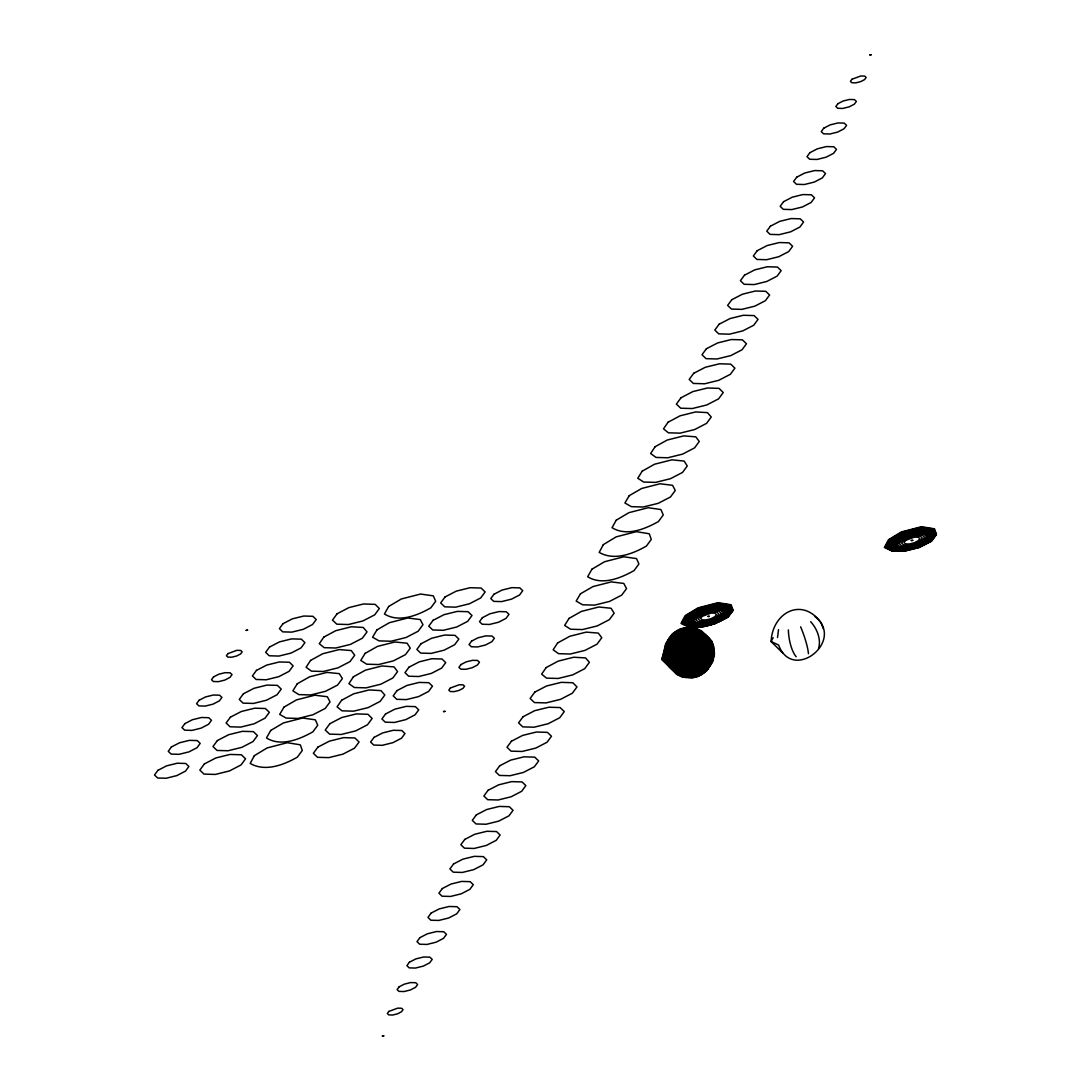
<?xml version="1.0" encoding="UTF-8"?>
<svg xmlns="http://www.w3.org/2000/svg" width="1091" height="1091" viewBox="0 0 1091 1091"><rect width="100%" height="100%" fill="white"/><g stroke="black" fill="none" stroke-linecap="round" stroke-linejoin="round"><path stroke-width="1.5" d="M777.528 637.458L778.524 629.602M773.178 637.676L771.105 641.549L782.711 653.004M669.601 667.297L674.033 661.296L685.271 655.486L699.004 652.091L710.009 652.404L714.073 656.318L709.655 662.319L698.417 668.128L684.671 671.524L673.665 671.21M670.556 668.278L674.865 662.442L685.789 656.796L699.14 653.495L709.832 653.809L713.787 657.6L709.477 663.451L698.567 669.097L685.203 672.397L674.511 672.083M671.51 669.274L675.697 663.601L686.294 658.105L699.276 654.9L709.655 655.214L713.5 658.896L709.314 664.569L698.717 670.051L685.734 673.256L675.343 672.956M672.465 670.256L676.529 664.746L686.812 659.428M673.529 671.21L677.443 665.905L687.357 660.778M704.868 634.185L700.954 639.49L691.039 644.631L678.902 647.618L669.178 647.345L665.592 643.895L670.147 637.471L679.448 632.657L690.835 629.848L699.945 630.121L703.313 633.353L699.645 638.33L690.344 643.144L678.957 645.954L669.847 645.681L666.478 642.449M705.932 635.139L701.868 640.649L691.585 645.967L678.997 649.077L668.919 648.79L665.196 645.204L669.247 639.708L679.529 634.389L692.13 631.266L702.209 631.566M706.886 636.135L702.699 641.808L692.103 647.29L679.12 650.495L668.728 650.195L664.896 646.499L669.083 640.826L679.679 635.344L692.662 632.139L703.04 632.439M708.782 638.099L704.363 644.113L693.126 649.922L679.379 653.318L668.374 652.991L664.31 649.09L668.742 643.076L679.979 637.267L693.712 633.871L704.718 634.185L709.736 639.081L705.181 645.258L693.644 651.232L679.516 654.723L668.197 654.395L664.024 650.372L668.578 644.208L680.116 638.221L694.244 634.744L705.563 635.071M727.602 617.056L732.538 610.592L729.443 605.669L717.155 604.428L699.767 608.833L687.425 615.801L683.034 622.866L688.98 626.643M727.915 617.07L732.729 610.537L730.002 605.369L717.483 603.841L699.181 608.519L686.675 615.747L682.366 623.043L688.816 626.725L700.845 626.984M728.065 617.07L733.111 610.442L731.12 604.769L718.137 602.668L697.995 607.878L685.162 615.651L681.002 623.411C695.976 632.057 714.36 624.72 728.229 617.07M930.678 541.081L935.533 534.713L931.7 530.308L919.877 529.626L904.33 533.513L892.329 539.95L887.774 546.536L892.67 550.519L888.456 546.346L893.093 539.99L904.916 533.84L919.536 530.212L931.141 530.608L935.342 534.767M931.291 541.109L936.31 534.522L933.937 529.108L921.186 527.294L901.971 532.231L889.288 539.745L885.06 547.259L892.043 550.846M702.168 610.36L691.258 616.006L686.948 621.843L690.903 625.648L701.595 625.961L714.96 622.661L725.87 617.001L730.179 611.165L726.224 607.373L715.532 607.06M671.442 635.248L679.516 631.075L689.389 628.648L697.285 628.866L700.204 631.675L697.026 635.998L688.953 640.172L679.093 642.613L671.183 642.381L668.265 639.571L672.097 634.144L679.543 630.284L688.666 628.034L695.963 628.252L698.649 630.843L695.717 634.826L688.271 638.685L679.148 640.935L671.851 640.717L669.151 638.126M669.506 638.59L679.42 633.448L691.558 630.462L701.281 630.734L707.841 637.117L703.531 642.954L692.608 648.6L679.257 651.9L668.551 651.6L664.61 647.795L668.906 641.958L679.829 636.298L693.194 633.012L703.886 633.312M714.769 622.484L725.379 616.988L729.552 611.315L725.72 607.632L715.328 607.332L702.359 610.537L691.749 616.02L687.575 621.693L691.408 625.388L701.799 625.688M732.347 610.633L728.883 605.969L716.814 605.014L700.354 609.16L688.189 615.856L683.716 622.675L689.13 626.561C704.418 627.448 723.169 624.325 732.143 610.687L728.324 606.269L716.487 605.587L700.94 609.474L688.953 615.91L684.398 622.497L689.294 626.479L685.066 622.32L689.703 615.951L701.54 609.801L716.16 606.173L727.765 606.569L731.952 610.728M715.546 623.22L727.765 617.056M695.676 657.3L707.882 650.986L712.696 644.454L709.968 639.285L697.449 637.758L679.148 642.435L666.642 649.663L662.332 656.959L668.783 660.641L680.743 660.982L699.399 656.318L709.477 656.605L713.2 660.191L709.15 665.687L698.854 671.02L686.266 674.129L676.188 673.829M696.072 658.487L708.373 652.132L713.228 645.545L710.855 640.131L698.104 638.317L678.888 643.254L666.219 650.754L661.978 658.282C676.611 668.728 693.399 655.432 709.218 658.05L712.805 661.514L708.891 666.819L698.976 671.947L686.839 674.947L677.116 674.661L668.66 666.315L673.202 660.137L684.753 654.164L698.881 650.672L710.2 651L714.373 655.023L709.818 661.201L698.267 667.174L684.139 670.665L672.833 670.338M918.704 547.055L930.255 541.081L934.81 534.904L930.623 530.881L919.318 530.553L905.189 534.045L893.638 540.018L889.083 546.196L893.27 550.205L904.575 550.532M931.455 541.109L919.031 547.368L904.221 551.023L892.193 550.764L885.742 547.082L890.051 539.786L902.557 532.558L920.859 527.88L933.378 529.408L936.105 534.576M707.595 669.028L698.908 673.529L688.285 676.147L679.775 675.902L676.638 672.888L680.061 668.237L688.748 663.751L699.372 661.119L707.882 661.364L711.018 664.392L706.954 670.147L698.881 674.32L689.007 676.761L681.111 676.529L678.193 673.72L681.37 669.41L689.43 665.237L699.304 662.796L707.213 663.028L710.132 665.824M904.03 551.282L919.208 547.532L931.605 541.109L936.501 534.481L934.496 528.808L921.513 526.708L901.371 531.917L888.538 539.69L884.392 547.45L891.879 550.928L904.098 551.2M686.553 627.72L680.211 629.289L675.029 631.975L672.983 634.744L674.852 636.544L679.938 636.694L686.28 635.126L691.462 632.453L693.508 629.671L691.626 627.87M687.657 627.816L679.829 629.752L673.433 633.053L670.91 636.476L673.229 638.699L679.488 638.876L687.316 636.953L693.712 633.639L696.235 630.216L693.917 627.993L685.448 627.639L680.593 628.839L676.611 630.884L675.043 633.012L676.488 634.403L685.243 633.312L689.212 631.253L690.78 629.125L689.335 627.748M700.654 627.243L715.819 623.493M690.739 677.593L698.567 675.656L704.963 672.342L707.473 668.919L705.168 666.696L698.895 666.519L691.08 668.456L684.684 671.756L682.161 675.179L684.48 677.402L692.949 677.77L697.804 676.57L701.786 674.511L703.34 672.383L701.908 671.006L693.153 672.097L689.185 674.143L687.616 676.27L689.048 677.661M691.844 677.675L698.185 676.106L703.368 673.433L705.413 670.651L703.531 668.851L698.458 668.701L692.117 670.269L686.935 672.956L684.889 675.724L686.757 677.525M688.653 626.807L681.684 623.22L685.912 615.706L698.581 608.192L717.81 603.255L730.561 605.069L732.92 610.496M892.356 550.682L886.424 546.905L890.815 539.84L903.143 532.872L920.531 528.467L932.819 529.708L935.914 534.617L930.991 541.095L918.867 547.205L904.412 550.778L892.52 550.6L887.092 546.714L891.565 539.895L903.73 533.199L920.204 529.04L932.26 530.008L935.723 534.672M814.622 616.292C846.057 640.335 792.748 683.116 778.606 645.026L771.105 641.549C772.36 612.446 802.294 596.368 821.223 622.92L823.214 628.58M796.171 656.782A25.434 9.928 82.9 0 1 788.357 629.889M800.63 626.848A25.434 4.705 69.8 0 1 808.445 653.754M810.668 621.665A25.434 17.538 53 0 1 818.482 648.559M254.326 755.695L250.18 763.441C265.14 772.073 283.633 765.036 297.407 757.113L302.289 750.472L300.298 744.812L287.315 742.712L267.172 747.908L254.326 755.695M603.323 544.641L599.177 552.401C614.138 561.033 632.616 553.983 646.39 546.073L651.286 539.431L649.281 533.772L636.312 531.658L616.17 536.867L603.323 544.641M665.783 651.845L661.637 659.605C676.597 668.237 695.09 661.187 708.864 653.264L713.746 646.636L711.755 640.962L698.772 638.862L678.629 644.072L665.783 651.845M270.718 730.452L266.49 737.98C280.973 746.953 299.384 739.453 312.885 731.829L317.74 725.242L315.367 719.828L302.616 718.014L283.401 722.951L270.718 730.452M388.669 606.473L384.441 614.001C398.924 622.975 417.335 615.474 430.822 607.851L435.677 601.264L433.318 595.85L420.567 594.036L401.338 598.973L388.669 606.473M616.265 520.162L612.037 527.689C626.52 536.649 644.931 529.162 658.432 521.539L663.273 514.952L660.914 509.538L648.163 507.724L628.934 512.661L616.265 520.162M591.895 569.229L587.667 576.744C602.15 585.717 620.561 578.216 634.048 570.593L638.903 564.02L636.544 558.592L623.793 556.778L604.564 561.729L591.895 569.229M666.874 653.032L662.646 660.56C677.129 669.519 695.54 662.032 709.027 654.409L713.882 647.822L711.523 642.408L698.772 640.581L679.543 645.531L666.874 653.032M284.001 707.118L279.691 714.4L286.142 718.083L298.102 718.437L313.035 714.741L325.241 708.427L330.055 701.895L327.327 696.74L314.808 695.199L296.507 699.877L284.001 707.118M376.913 629.916L372.604 637.212L379.054 640.894L391.014 641.235L405.947 637.553L418.153 631.239L422.967 624.707L420.24 619.538L407.72 618.011L389.419 622.688L376.913 629.916M629.221 495.682L624.898 502.978L631.362 506.66L643.322 507.001L658.255 503.319L670.46 496.991L675.274 490.473L672.547 485.304L660.028 483.777L641.713 488.454L629.221 495.682M580.467 593.804L576.157 601.1L582.608 604.782L594.568 605.123L609.501 601.441L621.706 595.127L626.52 588.595L623.793 583.426L611.274 581.898L592.972 586.576L580.467 593.804M667.965 654.218L663.655 661.514L670.106 665.196L682.066 665.537L696.999 661.855L709.205 655.541L714.019 649.009L711.291 643.84L698.772 642.313L680.47 646.99L667.965 654.218M297.27 683.771L292.879 690.835L298.825 694.612L310.69 694.953L325.5 691.299L337.61 685.039L342.383 678.561L339.287 673.638L327 672.397L309.612 676.802L297.27 683.771M365.158 653.359L360.766 660.423L366.699 664.201L378.563 664.542L393.374 660.887L405.484 654.627L410.257 648.149L407.161 643.24L394.874 641.985L377.486 646.404L365.158 653.359M642.163 471.203L637.771 478.267L643.704 482.045L655.568 482.386L670.379 478.731L682.489 472.458L687.262 465.98L684.166 461.07L671.879 459.829L654.491 464.234L642.163 471.203M569.038 618.392L564.647 625.443L570.579 629.234L582.444 629.575L597.268 625.907L609.364 619.647L614.151 613.169L611.055 608.26L598.754 607.005L581.367 611.424L569.038 618.392M667.065 648.586L662.673 655.636L668.619 659.428L680.484 659.769L695.294 656.1L707.404 649.841L712.178 643.363L709.082 638.453L696.794 637.199L679.407 641.617L667.065 648.586M669.056 655.418L664.664 662.469L670.597 666.246L682.461 666.601L697.272 662.933L709.382 656.673L714.155 650.195L711.059 645.286L698.772 644.031L681.384 648.449L669.056 655.418M310.553 660.437L306.08 667.256L311.494 671.142L323.263 671.483L337.965 667.856L349.966 661.637L354.711 655.214L351.247 650.55L339.178 649.581L322.718 653.741L310.553 660.437M353.389 676.802L348.915 683.634L354.343 687.521L366.099 687.862L380.8 684.221L392.815 678.016L397.547 671.592L394.083 666.928L382.027 665.96L365.553 670.106L353.389 676.802M655.105 446.724L650.631 453.542L656.046 457.429L667.815 457.77L682.516 454.142L694.531 447.924L699.263 441.5L695.799 436.836L683.743 435.882L667.269 440.028L655.105 446.724M557.61 642.967L553.137 649.8L558.551 653.673L570.32 654.014L585.021 650.386L597.022 644.167L601.768 637.744L598.304 633.094L586.235 632.125L569.775 636.271L557.61 642.967M667.501 647.495L663.028 654.314L668.442 658.2L680.211 658.541L694.912 654.914L706.913 648.695L711.646 642.272L708.195 637.608L696.126 636.653L679.666 640.799L667.501 647.495M670.147 656.605L665.674 663.423L671.088 667.31L682.857 667.651L697.558 664.024L709.559 657.805L714.291 651.382L710.841 646.718L698.772 645.749L682.311 649.909L670.147 656.605M323.836 637.089L319.281 643.676L324.177 647.672L335.851 647.999L350.416 644.399L362.335 638.235L367.026 631.866L363.208 627.461L351.37 626.779L335.823 630.666L323.836 637.089M341.633 700.245L337.078 706.845L341.974 710.827L353.648 711.168L368.226 707.568L380.132 701.404L384.837 695.022L381.004 690.617L369.181 689.935L353.634 693.821L341.633 700.245M668.047 422.244L663.505 428.831L668.401 432.813L680.075 433.154L694.64 429.554L706.559 423.39L711.25 417.021L707.432 412.616L695.594 411.934L680.048 415.821L668.047 422.244M546.182 667.556L541.627 674.143L546.523 678.125L558.197 678.466L572.775 674.865L584.681 668.701L589.385 662.332L585.553 657.914L573.73 657.232L558.183 661.119L546.182 667.556M667.924 646.404L663.369 652.991L668.265 656.987L679.938 657.314L694.517 653.714L706.436 647.549L711.127 641.181L707.309 636.776L695.472 636.094L679.925 639.981L667.924 646.404M671.238 657.791L666.683 664.378L671.579 668.36L683.252 668.701L697.831 665.101L709.736 658.937L714.441 652.568L710.609 648.149L698.772 647.481L683.225 651.368L671.238 657.791M337.105 613.756L332.469 620.111L336.846 624.188L348.424 624.529L362.88 620.956L374.69 614.847L379.354 608.519L375.168 604.359L363.562 603.964L348.929 607.592L337.105 613.756M329.877 723.688L325.241 730.056L329.618 734.134L341.197 734.475L355.652 730.902L367.462 724.792L372.126 718.464L367.94 714.305L356.334 713.909L341.701 717.537L329.877 723.688M681.002 397.765L676.365 404.12L680.743 408.211L692.321 408.539L706.777 404.966L718.587 398.856L723.251 392.542L719.051 388.382L707.459 387.987L692.826 391.601L681.002 397.765M534.754 692.13L530.117 698.485L534.495 702.577L546.073 702.904L560.529 699.345L572.339 693.221L577.003 686.907L572.816 682.748L561.21 682.352L546.577 685.98L534.754 692.13M668.36 645.313L663.723 651.682L668.101 655.759L679.679 656.1L694.135 652.527L705.945 646.418L710.609 640.09L706.409 635.93L694.803 635.535L680.184 639.162L668.36 645.313M672.329 658.978L667.692 665.333L672.07 669.424L683.648 669.751L698.104 666.178L709.914 660.069L714.578 653.754L710.377 649.595L698.772 649.2L684.152 652.813L672.329 658.978M227.992 653.591L226.423 655.718L227.855 657.096L231.756 657.205L236.611 656.005L240.579 653.959L242.147 651.832L240.716 650.441L236.815 650.331L227.992 653.591M246.184 630.366L247.575 630.189L246.184 630.366M213.55 676.925L211.504 679.693L213.386 681.507L218.459 681.657L224.801 680.088L229.983 677.402L232.028 674.633L230.16 672.82L225.073 672.683L218.732 674.238L213.55 676.925M199.108 700.258L196.585 703.681L198.903 705.904L205.163 706.095L212.99 704.159L219.386 700.845L221.909 697.435L219.591 695.199L213.331 695.022L205.503 696.958L199.108 700.258M184.924 723.606L181.979 727.588L184.679 730.179L191.975 730.397L201.099 728.147L208.545 724.288L211.477 720.305L208.79 717.714L201.48 717.496L192.371 719.746L184.924 723.606M171.423 746.967L168.246 751.29L171.164 754.099L179.06 754.317L188.934 751.89L197.007 747.717L200.185 743.394L197.266 740.584L189.357 740.353L179.497 742.794L171.423 746.967M157.922 770.341L154.499 774.978L157.649 778.006L166.159 778.251L176.783 775.619L185.47 771.132L188.893 766.482L185.743 763.468L177.233 763.223L166.609 765.841L157.922 770.341M283.06 623.657L279.391 628.634L282.76 631.866L291.87 632.125L303.257 629.316L312.558 624.502L316.226 619.524L312.858 616.292L303.748 616.033L292.361 618.842L283.06 623.657M269.559 647.018L265.659 652.323L269.245 655.773L278.955 656.059L291.092 653.059L301.007 647.931L304.921 642.626L301.334 639.162L291.611 638.89L279.487 641.89L269.559 647.018M256.453 670.392L252.403 675.902L256.126 679.475L266.204 679.775L278.791 676.665L289.088 671.333L293.138 665.837L289.415 662.251L279.337 661.964L266.75 665.074L256.453 670.392M243.443 693.767L239.256 699.44L243.102 703.136L253.48 703.436L266.463 700.231L277.059 694.749L281.246 689.076L277.414 685.38L267.022 685.08L254.039 688.285L243.443 693.767M230.433 717.155L226.123 722.992L230.065 726.783L240.77 727.097L254.121 723.797L265.045 718.151L269.354 712.314L265.399 708.509L254.708 708.195L241.343 711.496L230.433 717.155M217.409 740.53L212.977 746.53L217.041 750.444L228.046 750.758L241.793 747.362L253.03 741.553L257.449 735.552L253.385 731.638L242.379 731.325L228.646 734.72L217.409 740.53M204.399 763.905L199.844 770.082L204.017 774.105L215.336 774.433L229.465 770.942L241.002 764.968L245.557 758.79L241.384 754.767L230.065 754.44L215.936 757.931L204.399 763.905M317.904 747.103L313.362 753.281L317.536 757.304L328.841 757.631L342.969 754.14L354.52 748.167L359.075 741.989L354.902 737.966L343.583 737.639L329.455 741.13L317.904 747.103M445.087 596.927L440.669 602.928L444.733 606.841L455.738 607.155L469.471 603.759L480.708 597.95L485.14 591.949L481.076 588.035L470.071 587.722L456.324 591.117L445.087 596.927M433.072 620.329L428.763 626.166L432.718 629.971L443.41 630.284L456.774 626.984L467.684 621.338L471.994 615.488L468.039 611.696L457.347 611.383L443.996 614.683L433.072 620.329M421.058 643.745L416.871 649.404L420.703 653.1L431.095 653.4L444.078 650.195L454.674 644.713L458.861 639.04L455.015 635.344L444.623 635.044L431.654 638.249L421.058 643.745M409.03 667.146L404.979 672.642L408.702 676.229L418.78 676.515L431.368 673.406L441.664 668.087L445.714 662.592L441.991 659.005L431.913 658.719L419.326 661.828L409.03 667.146M397.11 690.548L393.196 695.853L396.783 699.317L406.493 699.59L418.63 696.59L428.558 691.462L432.459 686.157L428.872 682.707L419.162 682.42L407.025 685.421L397.11 690.548M851.989 79.234L850.421 81.361L851.866 82.739L855.753 82.861L860.608 81.661L864.59 79.602L866.159 77.475L864.713 76.097L860.826 75.975L851.989 79.234M869.854 54.864L871.245 54.7L869.854 54.864M385.559 713.978L381.891 718.955L385.259 722.187L394.369 722.447L405.757 719.637L415.057 714.823L418.726 709.859L415.357 706.613L406.247 706.354L394.86 709.164L385.559 713.978M837.888 103.713L835.842 106.482L837.711 108.282L842.798 108.432L849.139 106.863L854.321 104.191L856.367 101.408L854.485 99.608L849.412 99.458L843.07 101.027L837.888 103.713M374.022 737.393L370.599 742.044L373.736 745.058L382.245 745.317L392.883 742.685L401.556 738.198L404.979 733.547L401.843 730.52L393.333 730.274L382.709 732.907L374.022 737.393M823.773 128.179L821.25 131.602L823.569 133.825L829.828 134.016L837.656 132.079L844.052 128.765L846.575 125.356L844.257 123.119L837.997 122.942L830.169 124.879L823.773 128.179M809.917 152.672L806.972 156.654L809.672 159.245L816.968 159.463L826.092 157.199L833.538 153.354L836.483 149.372L833.783 146.767L826.487 146.562L817.364 148.812L809.917 152.672M796.744 177.165L793.566 181.488L796.485 184.297L804.394 184.515L814.268 182.088L822.328 177.915L825.505 173.592L822.587 170.782L814.691 170.564L804.817 172.992L796.744 177.165M493.964 594.254L490.773 598.564L493.691 601.373L501.601 601.605L511.474 599.164L519.534 594.99L522.725 590.681L519.807 587.872L511.897 587.64L502.024 590.081L493.964 594.254M783.583 201.671L780.16 206.322L783.297 209.336L791.807 209.581L802.43 206.963L811.118 202.462L814.541 197.826L811.404 194.798L802.894 194.553L792.271 197.185L783.583 201.671M770.423 226.178L766.755 231.156L770.123 234.388L779.233 234.647L790.607 231.838L799.908 227.023L803.576 222.046L800.221 218.814L791.098 218.555L779.724 221.364L770.423 226.178M482.413 617.67L479.481 621.652L482.181 624.243L489.477 624.461L498.587 622.211L506.047 618.352L508.979 614.369L506.279 611.778L498.982 611.56L489.873 613.81L482.413 617.67M757.249 250.671L753.349 255.976L756.936 259.44L766.646 259.713L778.783 256.712L788.698 251.585L792.612 246.28L789.025 242.829L779.301 242.543L767.178 245.543L757.249 250.671M471.571 641.113L469.048 644.536L471.367 646.758L477.626 646.936L485.454 645.013L491.85 641.699L494.373 638.276L492.055 636.053L485.795 635.876L477.967 637.799L471.571 641.113M744.485 275.191L740.421 280.701L744.144 284.274L754.222 284.574L766.809 281.464L777.106 276.132L781.156 270.636L777.433 267.05L767.355 266.763L754.767 269.872L744.485 275.191M460.975 664.555L458.929 667.337L460.811 669.138L465.884 669.288L472.226 667.719L477.408 665.033L479.454 662.264L477.585 660.464L472.498 660.314L466.157 661.882L460.975 664.555M731.788 299.711L727.615 305.385L731.447 309.067L741.839 309.367L754.808 306.162L765.418 300.68L769.591 295.006L765.759 291.311L755.367 291.011L742.398 294.215L731.788 299.711M450.378 688.012L448.81 690.126L450.256 691.517L454.142 691.626L458.997 690.426L462.979 688.366L464.548 686.253L463.102 684.862L459.216 684.753L450.378 688.012M719.105 324.218L714.81 330.068L718.751 333.86L729.456 334.173L742.807 330.873L753.731 325.227L758.027 319.39L754.086 315.585L743.38 315.272L730.029 318.572L719.105 324.218M706.423 348.738L701.99 354.752L706.054 358.653L717.06 358.98L730.806 355.584L742.044 349.775L746.462 343.76L742.398 339.846L731.393 339.533L717.66 342.929L706.423 348.738M443.546 711.564L444.923 711.387L443.546 711.564M693.74 373.258L689.185 379.436L693.358 383.446L704.677 383.773L718.805 380.295L730.343 374.308L734.898 368.144L730.725 364.121L719.405 363.794L705.291 367.285L693.74 373.258M523.121 716.692L518.566 722.856L522.739 726.879L534.058 727.206L548.187 723.715L559.738 717.742L564.279 711.564L560.106 707.554L548.787 707.227L534.672 710.705L523.121 716.692M511.434 741.225L507.001 747.24L511.065 751.153L522.071 751.467L535.817 748.071L547.041 742.262L551.473 736.248L547.409 732.347L536.404 732.02L522.657 735.416L511.434 741.225M499.746 765.773L495.437 771.61L499.392 775.415L510.083 775.728L523.448 772.428L534.358 766.782L538.668 760.932L534.713 757.14L524.021 756.827L510.656 760.127L499.746 765.773M488.059 790.32L483.872 795.994L487.704 799.689L498.096 799.989L511.079 796.785L521.675 791.289L525.862 785.615L522.016 781.933L511.624 781.633L498.655 784.838L488.059 790.32M476.372 814.868L472.308 820.364L476.031 823.95L486.109 824.237L498.696 821.128L508.992 815.809L513.043 810.299L509.32 806.726L499.242 806.426L486.654 809.536L476.372 814.868M464.766 839.415L460.852 844.72L464.439 848.171L474.162 848.457L486.3 845.457L496.214 840.329L500.128 835.024L496.541 831.56L486.818 831.287L474.68 834.288L464.766 839.415M453.556 863.977L449.887 868.954L453.256 872.186L462.366 872.445L473.753 869.636L483.054 864.822L486.722 859.844L483.354 856.612L474.244 856.353L462.857 859.163L453.556 863.977M442.346 888.538L438.923 893.174L442.06 896.202L450.569 896.447L461.207 893.815L469.88 889.329L473.303 884.678L470.166 881.664L461.657 881.419L451.033 884.037L442.346 888.538M431.136 913.085L427.958 917.408L430.877 920.218L438.787 920.436L448.646 918.008L456.72 913.835L459.897 909.512L456.979 906.703L449.083 906.485L439.209 908.912L431.136 913.085M419.926 937.646L416.994 941.628L419.694 944.233L426.99 944.438L436.1 942.188L443.56 938.328L446.492 934.346L443.792 931.755L436.495 931.537L427.386 933.801L419.926 937.646M409.411 962.235L406.902 965.644L409.207 967.881L415.48 968.058L423.294 966.121L429.69 962.821L432.213 959.398L429.895 957.175L423.635 956.984L415.807 958.921L409.411 962.235M399.156 986.81L397.11 989.592L398.979 991.392L404.065 991.542L410.407 989.973L415.589 987.287L417.635 984.518L415.753 982.718L410.68 982.568L404.338 984.137L399.156 986.81M388.887 1011.398L387.319 1013.525L388.751 1014.903L392.651 1015.025L397.506 1013.825L401.474 1011.766L403.043 1009.639L401.611 1008.261L397.71 1008.139L388.887 1011.398M670.801 636.367L667.378 641.003L670.515 644.031L679.025 644.276L689.648 641.658L698.335 637.158L701.758 632.521L698.622 629.493L690.112 629.248L679.488 631.866L670.801 636.367M690.262 615.979L685.707 622.156L689.88 626.179L701.199 626.507L715.328 623.016L726.865 617.042L731.42 610.865L727.247 606.841L715.928 606.514L701.799 610.005L690.262 615.979M690.753 615.992L686.334 622.006L690.398 625.907L701.404 626.234L715.137 622.838L726.374 617.015L730.806 611.015L726.742 607.101L715.737 606.787L701.99 610.183L690.753 615.992M382.382 1036.095L383.759 1035.918L382.382 1036.095M692.253 616.033L688.189 621.543L691.912 625.116L702.004 625.416L714.591 622.306L724.874 616.974L728.938 611.478L725.215 607.892L715.137 607.605L702.536 610.715L692.253 616.033M692.84 616.047L688.926 621.352L692.512 624.816L702.236 625.088L714.373 622.088L724.288 616.961L728.202 611.656L724.615 608.205L714.891 607.919L702.754 610.919L692.84 616.047M693.821 616.074L690.153 621.052L693.521 624.297L702.631 624.557L714.005 621.747L723.306 616.933L726.974 611.956L723.619 608.723L714.496 608.451L703.122 611.274L693.821 616.074M694.803 616.115L691.367 620.752L694.517 623.779L703.027 624.025L713.65 621.393L722.337 616.906L725.76 612.256L722.61 609.242L714.1 608.996L703.477 611.615L694.803 616.115M695.772 616.142L692.594 620.452L695.513 623.261L703.422 623.493L713.282 621.052L721.356 616.879L724.533 612.556L721.615 609.76L713.719 609.528L703.845 611.969L695.772 616.142M696.754 616.17L693.821 620.152L696.508 622.743L703.804 622.961L712.928 620.697L720.374 616.851L723.319 612.869L720.619 610.264L713.323 610.06L704.2 612.31L696.754 616.17M698.431 616.21L695.908 619.633L698.213 621.856L704.486 622.047L712.314 620.111L718.696 616.797L721.219 613.374L718.914 611.151L712.641 610.974L704.827 612.91L698.431 616.21M700.354 616.265L698.308 619.047L700.177 620.847L705.263 620.997L711.605 619.429L716.787 616.742L718.833 613.974L716.951 612.174L711.878 612.024L705.536 613.592L700.354 616.265M702.263 616.32L700.695 618.447L702.14 619.838L706.027 619.947L710.896 618.747L714.864 616.688L716.432 614.56L714.987 613.183L711.1 613.074L702.263 616.32M707.95 616.483L709.341 616.32L707.95 616.483M678.752 667.078L675.084 672.042L678.452 675.288L687.562 675.547L698.936 672.738L708.236 667.924L711.905 662.946L708.55 659.714L699.426 659.455L688.053 662.264L678.752 667.078M682.68 670.57L679.734 674.552L682.434 677.156L689.73 677.361L698.854 675.111L706.3 671.251L709.245 667.269L706.545 664.678L699.249 664.46L690.126 666.724L682.68 670.57M695.199 675.452L696.576 675.274L695.199 675.452M894.143 540.031L889.711 546.032L893.774 549.946L904.78 550.273L918.527 546.877L929.75 541.054L934.182 535.054L930.118 531.14L919.113 530.826L905.366 534.222L894.143 540.031M894.634 540.045L890.338 545.882L894.279 549.687L904.985 550L918.336 546.7L929.259 541.041L933.555 535.204L929.614 531.399L918.908 531.099L905.557 534.399L894.634 540.045M895.138 540.059L890.952 545.732L894.784 549.428L905.175 549.728L918.158 546.523L928.755 541.027L932.941 535.354L929.096 531.672L918.717 531.372L905.735 534.576L895.138 540.059M895.629 540.072L891.579 545.582L895.302 549.155L905.38 549.455L917.967 546.346L928.264 541.013L932.314 535.517L928.591 531.931L918.513 531.644L905.925 534.754L895.629 540.072M896.216 540.086L892.315 545.391L895.902 548.855L905.612 549.128L917.749 546.127L927.664 541L931.578 535.695L927.991 532.244L918.281 531.958L906.144 534.958L896.216 540.086M897.197 540.113L893.529 545.091L896.897 548.337L906.007 548.596L917.395 545.786L926.695 540.972L930.364 535.995L926.995 532.763L917.886 532.49L906.498 535.313L897.197 540.113M898.179 540.14L894.756 544.791L897.893 547.818L906.403 548.064L917.026 545.432L925.713 540.945L929.137 536.295L926 533.281L917.49 533.035L906.866 535.654L898.179 540.14M899.161 540.181L895.97 544.491L898.889 547.3L906.798 547.532L916.672 545.091L924.732 540.918L927.923 536.595L925.004 533.785L917.095 533.567L907.221 535.995L899.161 540.181M900.13 540.209L897.197 544.191L899.898 546.782L907.194 547L916.304 544.736L923.763 540.891L926.695 536.908L923.995 534.304L916.699 534.099L907.589 536.349L900.13 540.209M901.807 540.25L899.284 543.673L901.602 545.895L907.862 546.086L915.69 544.15L922.086 540.836L924.609 537.413L922.29 535.19L916.031 535.013L908.203 536.949L901.807 540.25M903.73 540.304L901.684 543.086L903.553 544.886L908.639 545.036L914.981 543.468L920.163 540.781L922.209 538.013L920.327 536.199L915.254 536.063L908.912 537.631L903.73 540.304M905.653 540.359L904.084 542.486L905.516 543.877L909.417 543.986L914.272 542.786L918.24 540.727L919.808 538.599L918.377 537.222L914.476 537.113L905.653 540.359M911.326 540.522L912.717 540.359L911.326 540.522"/></g></svg>
